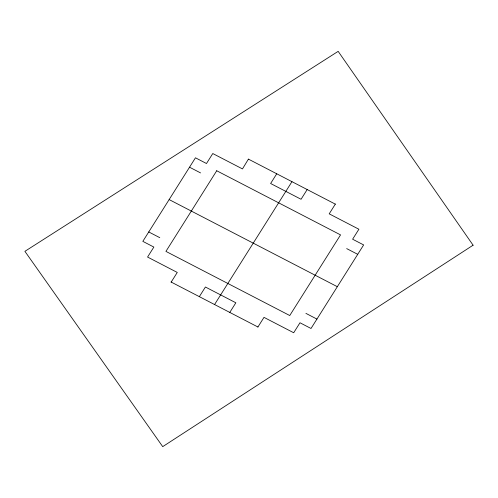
<?xml version="1.0" encoding="UTF-8"?>
<svg xmlns="http://www.w3.org/2000/svg" width="498" height="498" viewBox="0 0 498 498"><rect width="100%" height="100%" fill="white"/><g stroke="black" fill="none" stroke-linecap="round" stroke-linejoin="round"><path stroke-width="0.75" d="M171.026 281.986L257.927 326.999M257.877 327.08L263.996 317.363L293.696 332.751L299.983 322.766L311.013 328.481L363.646 244.929L352.615 239.214L358.902 229.236L329.203 213.847L335.372 204.049M171.15 282.154L177.269 272.437L147.57 257.055L153.857 247.07L142.826 241.356L195.459 157.804L206.489 163.518L212.777 153.54L242.476 168.922L248.471 159.03M199.293 296.733L205.413 287.016L235.853 302.784L229.734 312.501M276.739 173.783L270.619 183.501L301.06 199.268L307.179 189.551M214.514 304.62L291.959 181.664M248.595 159.204L335.322 204.13M189.533 167.204L200.563 172.918M346.689 248.614L357.72 254.329M169.139 199.58L337.333 286.705M148.753 231.956L159.783 237.671M305.909 313.367L316.94 319.081M216.723 170.752L165.927 251.39L289.749 315.533L340.545 234.894L216.723 170.752M473.1 245.197L162.721 446.644L24.9 251.334L338.161 51.356L473.1 245.197"/></g></svg>
